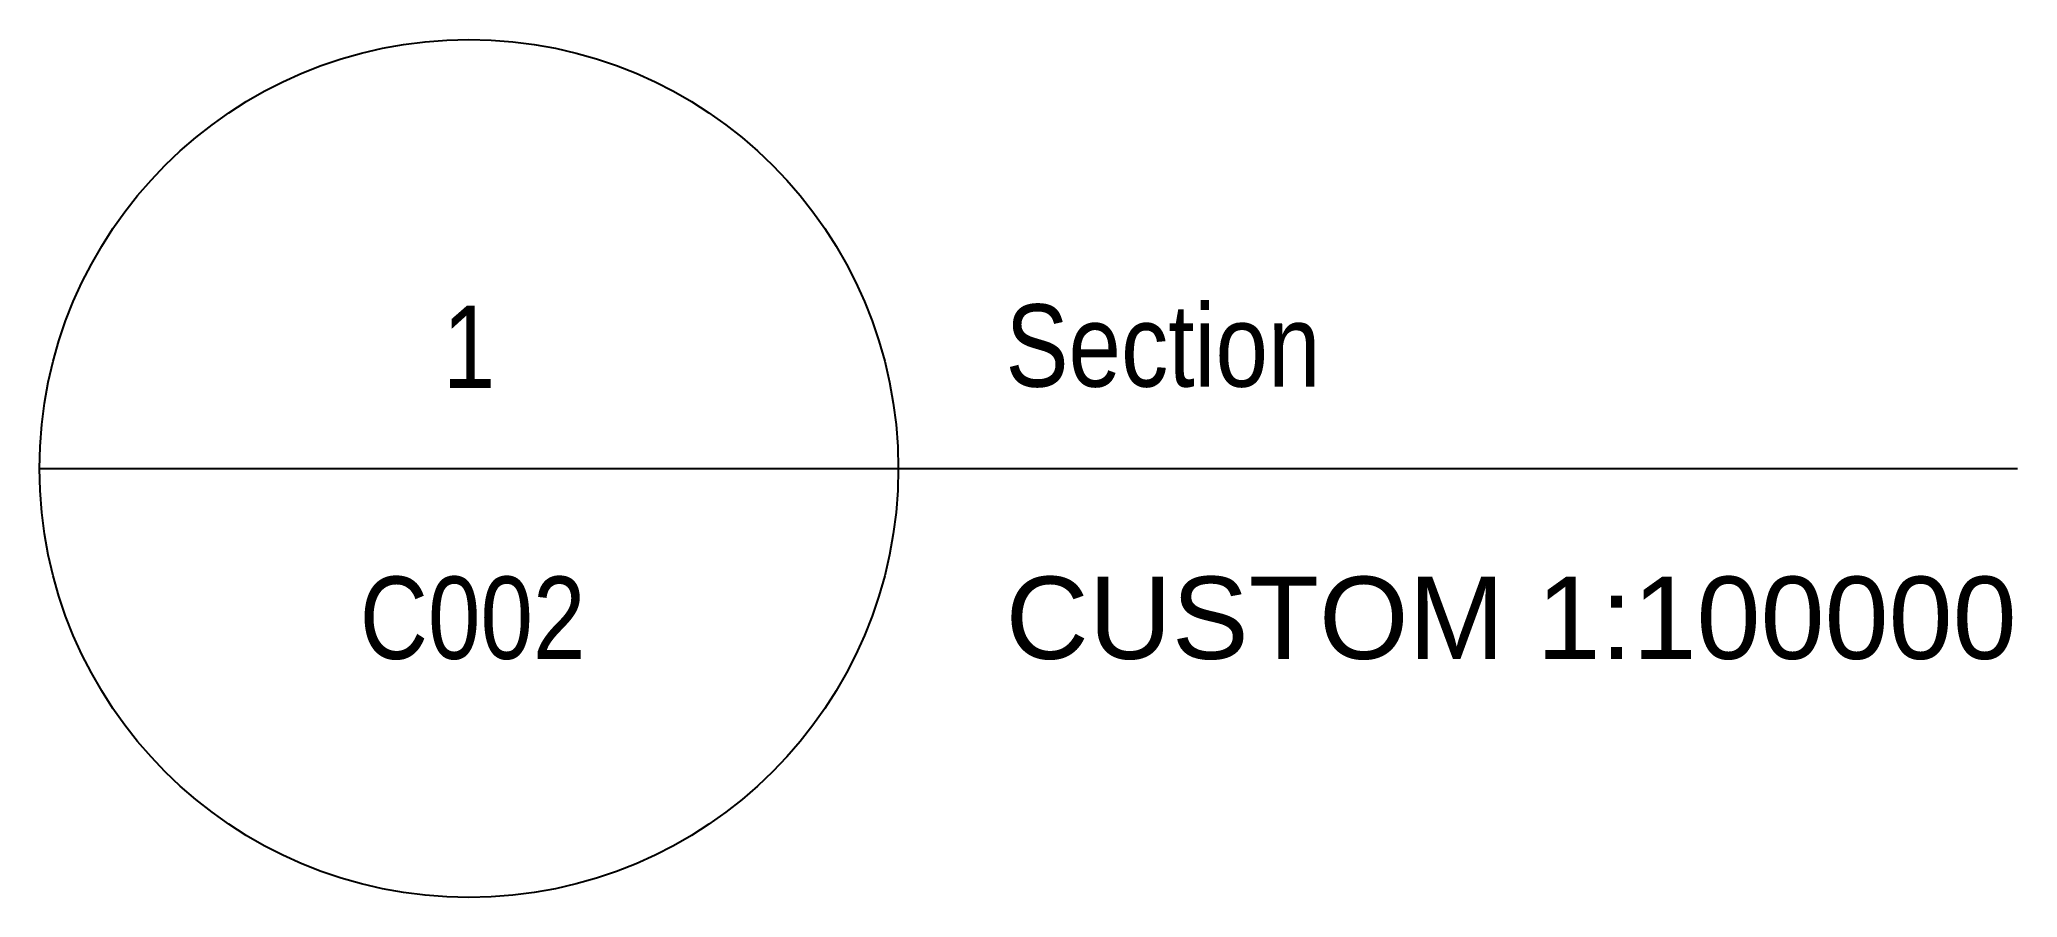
# Paper-space layout 'Section-1 [Sheet]' of a CAD drawing. Header units: metres. Extents: x 0.3976 to 0.4342, y 0.2499 to 0.2657.
import ezdxf

# ---------------------------------------------------------------- set-up
doc = ezdxf.new("R2010")
doc.units = ezdxf.units.M
doc.header["$MEASUREMENT"] = 0
doc.styles.add('Style-Arial', font='arial.ttf')
doc.styles.add('Style-Arial Narrow', font='ARIALN.TTF')

# ---------------------------------------------------------------- blocks, each defined once
blk = doc.blocks.new('DrawingTitleBubble_14')
blk.add_line((-0.008007, 0), (0.007869, 0))
blk.add_circle((-0.000069, 0), 0.007938)
at = {"char_height": 0.001524, "style": 'Style-Arial Narrow'}
for s, insert, attachment_point in [('1', (-0.000069, 0.001492), 8), ('C002', (0, -0.002), 2)]:
    blk.add_mtext(s, dxfattribs=dict(at, insert=insert, attachment_point=attachment_point))
blk = doc.blocks.new('TitleText_14')
at = {"char_height": 0.001524}
for s, insert, attachment_point, style in [('Section', (0, 0.001492), 7, 'Style-Arial Narrow'), ('CUSTOM 1:100000', (0, -0.002), 1, 'Style-Arial')]:
    blk.add_mtext(s, dxfattribs=dict(at, insert=insert, attachment_point=attachment_point, style=style))
blk = doc.blocks.new('*U231')
blk.add_line((0, 0), (0.028561, 0))
for name, p in [('DrawingTitleBubble_14', (0, 0)), ('TitleText_14', (0.009853, 0))]:
    blk.add_blockref(name, p)

psp = doc.layouts.new('Section-1 [Sheet]')

# ---------------------------------------------------------------- block references
psp.add_blockref('*U231', (0.405607, 0.2578))

doc.saveas('drawing.dxf')
